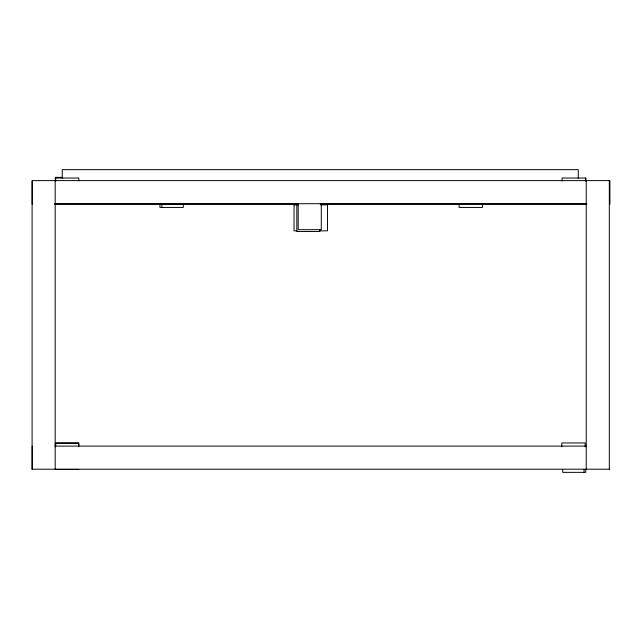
<?xml version="1.0" encoding="UTF-8"?>
<svg xmlns="http://www.w3.org/2000/svg" width="642" height="642" viewBox="0 0 642 642"><rect width="100%" height="100%" fill="white"/><g stroke="black" fill="none" stroke-linecap="round" stroke-linejoin="round"><path stroke-width="0.96" d="M62.162 177.369L55.308 177.369L55.308 180.29M54.722 203.707L586.852 203.707M54.722 204.276L298.305 204.276M320.286 204.276L586.852 204.276M160.364 204.493L183.451 204.493M294.044 204.854L297.984 204.854M320.631 204.854L327.524 204.854M297.005 230.831L294.044 230.831L294.044 204.276M319.652 230.831L327.524 230.831L327.524 204.276M55.148 446.11L586.298 446.11M32.1 469.198L609.346 469.198M55.71 469.446L78.797 469.446M609.9 204.276L609.9 180.611L32.1 180.611L32.1 469.222M609.322 180.611L609.322 469.222M586.234 180.611L586.234 469.222M585.986 180.948L585.986 178.035L562.111 178.035L562.111 180.948M585.777 469.438L585.777 472.351L562.689 472.351L562.689 469.438M585.464 178.035L585.464 180.948M585.159 446.84L585.159 442.948L561.798 442.948L561.798 446.84M584.043 469.438L584.043 472.351M578.273 178.307L578.273 169.649L62.234 169.649L62.234 178.307M482.455 203.546L482.455 207.438L459.094 207.438L459.094 203.546M321.289 203.707L321.289 229.675L298.201 229.675L298.201 203.707M319.917 229.475L319.917 231.473L296.821 231.473L296.821 205.496M183.291 203.546L183.291 207.438L159.93 207.438L159.93 203.546M161.936 204.517L161.936 207.438M78.797 180.948L78.797 178.035L55.71 178.035L55.71 180.948M78.797 446.118L78.797 443.205L55.71 443.205L55.71 446.118M78.669 446.864L78.669 442.98L55.308 442.98L55.308 446.864M55.188 180.611L55.188 469.222M32.22 181.188L32.22 204.276M32.22 446.134L32.22 469.222"/></g></svg>
